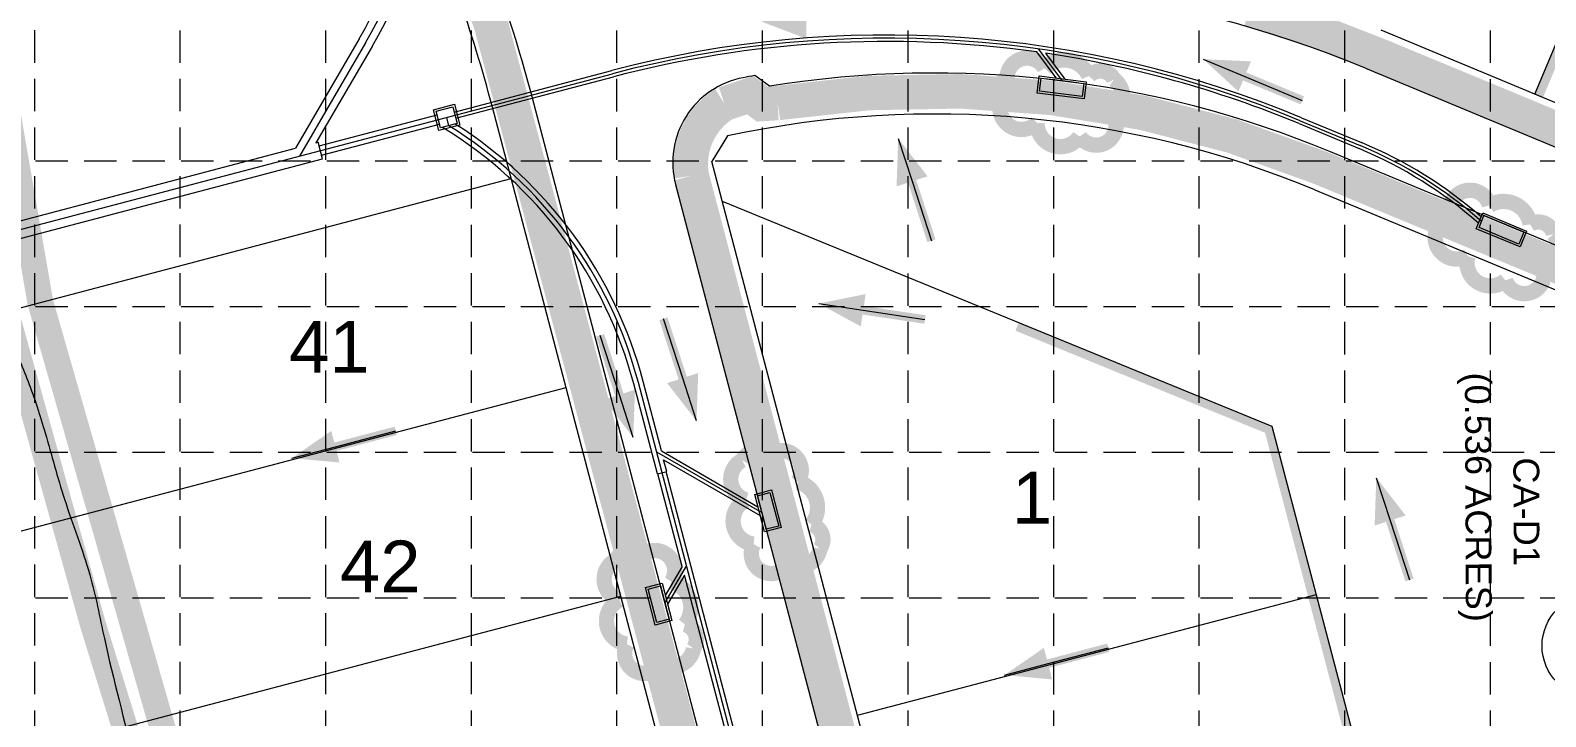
# Model space of a CAD drawing. Extents: x 2510300 to 2511653, y 7110042 to 7112204.
# Drawn here: x 2510807 to 2511158.2, y 7110758.2 to 7110917.1 of the extents above; entities that cross this region are included whole.
import ezdxf
from ezdxf.enums import TextEntityAlignment as Align

# ---------------------------------------------------------------- set-up
doc = ezdxf.new("R2010")
doc.units = 0
doc.header["$LTSCALE"] = 100
doc.header["$MEASUREMENT"] = 0
for name, pattern in [('DASHED', [0.75, 0.5, -0.25]), ('HIDDEN', [0.375, 0.25, -0.125]), ('HIDDEN2', [0.1875, 0.125, -0.0625])]:
    doc.linetypes.add(name, pattern=pattern)
for name, color, linetype in [('C-WALL-N', 7, 'HIDDEN2'), ('EROSION BLANKETS', 84, 'Continuous'), ('GRID', 254, 'DASHED'), ('LEGEND', 7, 'Continuous'), ('LIMITS OF DISTURBANCE', 1, 'Continuous'), ('new', 7, 'Continuous'), ('SILT FENCE', 200, 'Continuous'), ('STORM', 5, 'Continuous')]:
    doc.layers.add(name, color=color, linetype=linetype)
doc.styles.get("Standard").update_dxf_attribs({"font": 'ARIAL.TTF'})

msp = doc.modelspace()

# ---------------------------------------------------------------- linework, layer by layer
at = {"layer": 'C-WALL-N', "color": 33, "linetype": 'Continuous', "const_width": 2, "flags": 128}
for points in [[(2511156.628309881, 7110901.961735894), (2511197.605879577, 7110999.721588713)], [(2511044.158240215, 7110676.755624535), (2511115.548935088, 7110742.655474487), (2511093.978279125, 7110824.678821515), (2511035.673952275, 7110848.520822695)]]:
    msp.add_lwpolyline(points, dxfattribs=at)
at = {"layer": 'EROSION BLANKETS', "const_width": 8}
for points in [[(2511435.844451312, 7110651.21246769), (2511390.282526642, 7110670.075571625), (2511348.60567147, 7110687.447318747), (2511346.889378516, 7110691.316638975, 0.4036226272517571), (2511323.871695328, 7110686.732319636), (2511305.257372547, 7110642.409442331), (2511303.84919692, 7110637.658830107), (2511303.84919692, 7110633.260116587), (2511303.497162725, 7110624.814583183, -0.5079849363747417), (2511241.70705215, 7110588.315714372, 0.07992448934889354), (2511231.353228068, 7110591.322006806), (2511055.293252924, 7110588.840846862), (2511046.908005846, 7110585.106788108), (2511038.794408197, 7110582.622335034), (2511032.663576527, 7110581.963379914, -0.484110437763973), (2510986.550292187, 7110634.271953283, 0.08730658834360225), (2510986.589324007, 7110645.120528544), (2510913.845470561, 7110918.138946957), (2510908.221800049, 7110934.907174985)], [(2511307.292465834, 7110801.988477036), (2511301.217399457, 7110804.479779819), (2511132.848965517, 7110874.169204544), (2511105.445713983, 7110885.517281618, 0.1368795116628118), (2510980.159144788, 7110900.31471884), (2510976.56458508, 7110900.086069291), (2510973.819644868, 7110902.143925363), (2510967.839598977, 7110900.151399905, 0.3029759125620643), (2510960.259267869, 7110883.48532474), (2511023.205299155, 7110644.596465056, 0.3676955351079009), (2511047.7970165, 7110624.950219569), (2511243.138303071, 7110626.4918346, 0.3179130292695234), (2511268.090348508, 7110644.437842629), (2511319.66874812, 7110769.5198966), (2511324.29495604, 7110772.17040444), (2511328.524669034, 7110783.631825949), (2511327.904083483, 7110790.455478101), (2511324.124125056, 7110796.546013867), (2511319.667174804, 7110800.042430296), (2511313.235616506, 7110802.805730337), (2511309.568499762, 7110801.05751959), (2511305.328249438, 7110802.719946859)]]:
    msp.add_lwpolyline(points, format="xyb", dxfattribs=at)
msp.add_lwpolyline([(2511089.515146923, 7110921.937074802), (2511105.574405363, 7110916.783054272), (2511119.753814021, 7110911.253226922), (2511147.88880293, 7110899.611271013), (2511454.170536869, 7110772.249049428)], dxfattribs=at)
at = {"layer": 'GRID', "color": 252, "linetype": 'HIDDEN', "lineweight": 0, "ltscale": 0.3}
for p, q in [((2510807.999177133, 7110212.152075999), (2510807.999177133, 7112168.944490424)), ((2510841.73587121, 7110212.146771885), (2510841.73587121, 7112168.944490424)), ((2510875.472565288, 7110212.141467771), (2510875.472565288, 7112168.944490424)), ((2510909.209259365, 7110212.136163658), (2510909.209259365, 7112168.944490424)), ((2510942.945953442, 7110212.130859544), (2510942.945953442, 7112168.944490424)), ((2510976.682647519, 7110212.12555543), (2510976.682647519, 7112168.944490424)), ((2511010.419341596, 7110212.120251317), (2511010.419341596, 7112168.944490424)), ((2511044.156035674, 7110212.114947203), (2511044.156035674, 7112168.944490424)), ((2511077.892729751, 7110212.109643089), (2511077.892729751, 7112168.944490424)), ((2511111.629423828, 7110212.104338975), (2511111.629423828, 7112168.944490424)), ((2511145.366117905, 7110212.099034861), (2511145.366117905, 7112168.944490424)), ((2510335.685460052, 7110886.950115491), (2511617.679834986, 7110886.950115491)), ((2510335.685460052, 7110853.213421413), (2511617.679834986, 7110853.213421413)), ((2510335.685460052, 7110819.476727336), (2511617.679834986, 7110819.476727336)), ((2510335.685460052, 7110785.740033259), (2511617.679834986, 7110785.740033259))]:
    msp.add_line(p, q, dxfattribs=at)
at = {"layer": 'LEGEND', "color": 170, "ltscale": 100, "const_width": 3.54330866783625}
for points in [[(2511042.059561504, 7110908.326326055, 0.5205670505517462), (2511042.059561504, 7110908.326326055, 0.7651954600696135), (2511033.34824075, 7110906.17374334, 0.4178788784126488), (2511031.686357954, 7110899.106693895, 0.6649002420699669), (2511040.305835525, 7110895.707765444, 0.744833174426672), (2511050.185152393, 7110892.566152674, 0.9756416855879776), (2511057.937045285, 7110897.617288098, 0.5205670505517462), (2511058.154582549, 7110905.781514612, 0.5205670505517462), (2511052.307328207, 7110906.56682886, 0.5402640007904789), (2511042.059561504, 7110908.326326055)], [(2511145.141066431, 7110876.587018227, 0.5205670505517462), (2511145.141066431, 7110876.587018227, 0.7651954600696135), (2511136.169935144, 7110876.785827346, 0.4178788784126488), (2511132.718929474, 7110870.398683841, 0.6649002420699669), (2511140.150597622, 7110864.865292768, 0.744833174426672), (2511148.865568816, 7110859.251033275, 0.9756416855879776), (2511157.668111682, 7110862.100779154, 0.5205670505517462), (2511160.011698269, 7110869.924430409, 0.5205670505517462), (2511154.572880069, 7110872.21055341, 0.5402640007904789), (2511145.141066431, 7110876.587018227)], [(2510984.886827124, 7110812.606609896, 0.5205670505517462), (2510984.886827124, 7110812.606609896, 0.7651954600696135), (2510978.97582579, 7110819.357964193, 0.4178788784126488), (2510971.934417554, 7110817.59058977, 0.6649002420699669), (2510972.871125522, 7110808.372635204, 0.744833174426672), (2510974.61471907, 7110798.153510285, 0.9756416855879776), (2510982.660498905, 7110793.585005132, 0.5205670505517462), (2510990.013705236, 7110797.139196133, 0.5205670505517462), (2510988.027457449, 7110802.694546844, 0.5402640007904789), (2510984.886827124, 7110812.606609896)], [(2510955.539109304, 7110789.46248434, 0.5205670505517462), (2510955.539109304, 7110789.46248434, 0.7651954600696135), (2510949.62810797, 7110796.213838637, 0.4178788784126488), (2510942.586699734, 7110794.446464214, 0.6649002420699669), (2510943.523407702, 7110785.228509649, 0.744833174426672), (2510945.26700125, 7110775.009384729, 0.9756416855879776), (2510953.312781085, 7110770.440879576, 0.5205670505517462), (2510960.665987417, 7110773.995070578, 0.5205670505517462), (2510958.679739629, 7110779.550421288, 0.5402640007904789), (2510955.539109304, 7110789.46248434)]]:
    msp.add_lwpolyline(points, format="xyb", close=True, dxfattribs=at)
at = {"layer": 'LIMITS OF DISTURBANCE', "linetype": 'HIDDEN2', "ltscale": 3, "const_width": 6}
msp.add_lwpolyline([(2510624.767337645, 7111589.553662675), (2510630.132838874, 7111403.613327434), (2510662.001417517, 7111254.194576124), (2510668.38566928, 7111097.119647331), (2510653.676073642, 7111084.37571564), (2510667.895352255, 7111054.966637445), (2510683.095264919, 7111057.417396071), (2510731.636933356, 7111024.087108124), (2510783.120522807, 7110966.739412986), (2510801.530992337, 7110851.095707513), (2510821.440078284, 7110779.738900874), (2510842.920419858, 7110710.406238122), (2510843.875746675, 7110671.729006626), (2510843.694021313, 7110604.864572183), (2510904.264407113, 7110466.800300008)], dxfattribs=at)
at = {"layer": 'new', "lineweight": 0}
for p, q in [((2511155.706053276, 7110902.348314159), (2511198.616514298, 7111004.719450002)), ((2511155.706053276, 7110902.348314159), (2511198.616514298, 7111004.719450002)), ((2510883.178544118, 7110915.152057285), (2510868.404327717, 7110889.834404903)), ((2511433.601277552, 7110787.029174205), (2511120.040234498, 7110917.148682023)), ((2511433.601277552, 7110787.029174205), (2511120.040234498, 7110917.148682023)), ((2510884.690012034, 7110914.270034192), (2510869.372254132, 7110888.02094867)), ((2510886.20147995, 7110913.388011099), (2510873.191309738, 7110891.093294553)), ((2511044.743042006, 7110906.111933968), (2511040.213796992, 7110912.139443887)), ((2511046.195983645, 7110905.426841515), (2511040.626598093, 7110912.838568318)), ((2511046.813363635, 7110905.853712782), (2511042.319534358, 7110911.834091512)), ((2511078.804599234, 7110910.46899585), (2511088.42216139, 7110906.468700943)), ((2510742.126666555, 7110854.557661795), (2510941.913912273, 7110907.098092034)), ((2510905.221826121, 7110898.224238627), (2510941.723161687, 7110907.823429345)), ((2510905.603327293, 7110896.773564004), (2510942.10466286, 7110906.372754724)), ((2511088.42216139, 7110906.468700943), (2511101.778179396, 7110900.935570032)), ((2510873.921710319, 7110890.380625215), (2510901.257985173, 7110897.56957082)), ((2510900.424717558, 7110898.77218883), (2510905.260299629, 7110900.043859405)), ((2510901.696388132, 7110893.936606761), (2510900.424717558, 7110898.77218883)), ((2510901.035442823, 7110898.415797682), (2510904.903908479, 7110899.43313414)), ((2510902.052779282, 7110894.547332025), (2510901.035442823, 7110898.415797682)), ((2510904.903908479, 7110899.43313414), (2510905.921244937, 7110895.564668486)), ((2510905.260299629, 7110900.043859405), (2510906.531970201, 7110895.208277336)), ((2510982.232211212, 7110640.16349047), (2510914.078850531, 7110899.319575661)), ((2510982.232211212, 7110640.16349047), (2510914.078850531, 7110899.319575661)), ((2510874.493962081, 7110888.204613283), (2510901.830236931, 7110895.393558887)), ((2510906.531970201, 7110895.208277336), (2510901.696388132, 7110893.936606761)), ((2510905.921244937, 7110895.564668486), (2510902.052779282, 7110894.547332025)), ((2510903.987012112, 7110895.056000256), (2510903.47834388, 7110896.990233083)), ((2511101.030585231, 7110895.534063906), (2511114.920488049, 7110889.770123015)), ((2511101.318047049, 7110896.226787303), (2511115.207949867, 7110890.462846411)), ((2511101.605508867, 7110896.919510699), (2511115.495411684, 7110891.155569808)), ((2510873.191309738, 7110891.093294553), (2510873.699167968, 7110891.226852075)), ((2510874.716504432, 7110887.358386421), (2510873.699167968, 7110891.226852075)), ((2510968.54965186, 7110892.702882087), (2510964.943071388, 7110886.77063841)), ((2510968.54965186, 7110892.702882087), (2510964.943071388, 7110886.77063841)), ((2511008.129602011, 7110892.090378303), (2511011.341555603, 7110882.181633918)), ((2510741.617998324, 7110856.49189462), (2510868.404327717, 7110889.834404903)), ((2510742.6350289, 7110852.623348526), (2510874.716504432, 7110887.358386421)), ((2511028.641461413, 7110644.554770743), (2510964.943071388, 7110886.77063841)), ((2511028.641461413, 7110644.554770743), (2510964.943071388, 7110886.77063841)), ((2510666.705142803, 7110816.628136426), (2510918.41694488, 7110882.823785353)), ((2510666.705142803, 7110816.628136426), (2510918.41694488, 7110882.823785353)), ((2511011.341555603, 7110882.181633918), (2511015.818844276, 7110868.435629378)), ((2511104.708937564, 7110880.203434238), (2511317.882036295, 7110791.742258011)), ((2511104.708937564, 7110880.203434238), (2511317.882036295, 7110791.742258011)), ((2511094.818519749, 7110825.41560628), (2510967.372903952, 7110877.531095579)), ((2511094.818519749, 7110825.41560628), (2510967.372903952, 7110877.531095579)), ((2510989.715650306, 7110853.87525091), (2511000.015337469, 7110852.320803897)), ((2511000.015337469, 7110852.320803897), (2511014.313277245, 7110850.183592438)), ((2510958.172683549, 7110836.60971636), (2510953.695394876, 7110850.355720899)), ((2510943.513470283, 7110832.754608547, 690), (2510939.03618161, 7110846.500613087, 690)), ((2510684.055484484, 7110769.490878132), (2510931.133650664, 7110834.467964669)), ((2510684.055484484, 7110769.490878132), (2510931.133650664, 7110834.467964669)), ((2510952.308656056, 7110814.40107248), (2510946.8196505, 7110835.273252188)), ((2510990.083184714, 7110675.185117972), (2510947.907656465, 7110835.559378068)), ((2510953.227869811, 7110819.752353356), (2510948.995662431, 7110835.845503948)), ((2510961.384637141, 7110826.700971974), (2510958.172683549, 7110836.60971636)), ((2510946.725423875, 7110822.845864162, 690), (2510943.513470283, 7110832.754608547, 690)), ((2510877.684481623, 7110820.717766813), (2510891.663701587, 7110824.402894199)), ((2511116.092972689, 7110744.518583985), (2511094.818519749, 7110825.415606279)), ((2511116.092972689, 7110744.518583985), (2511094.818519749, 7110825.415606279)), ((2510867.608508798, 7110818.076813803), (2510877.684481623, 7110820.717766813)), ((2510952.124991443, 7110819.52278043), (2510976.503953122, 7110805.457447598)), ((2510953.227869811, 7110819.752353356), (2510975.626040854, 7110806.829828816)), ((2510953.764746263, 7110817.710857559), (2510976.162917306, 7110804.78833302)), ((2510954.484667987, 7110814.973324241), (2510953.764746263, 7110817.710857559)), ((2510952.308656056, 7110814.40107248), (2510954.484667987, 7110814.973324241)), ((2510958.062230559, 7110793.014337467), (2510952.429545609, 7110814.432864244)), ((2510991.050301128, 7110675.439452088), (2510954.363778435, 7110814.941532477)), ((2511118.926894135, 7110813.533246232), (2511122.138847727, 7110803.624501847)), ((2510974.875891394, 7110809.682304402), (2510978.744357049, 7110810.699640865)), ((2510975.486616659, 7110809.325913252), (2510978.3879659, 7110810.0889156)), ((2510978.3879659, 7110810.0889156), (2510980.422638826, 7110802.35198429)), ((2510978.744357049, 7110810.699640865), (2510981.033364091, 7110801.995593141)), ((2510977.164898436, 7110800.978256678), (2510974.875891394, 7110809.682304402)), ((2510977.521289585, 7110801.588981943), (2510975.486616659, 7110809.325913252)), ((2511122.138847727, 7110803.624501847), (2511126.6161364, 7110789.878497307)), ((2510981.033364091, 7110801.995593141), (2510977.164898436, 7110800.978256678)), ((2510980.422638826, 7110802.35198429), (2510977.521289585, 7110801.588981943)), ((2510959.04477492, 7110793.210006129), (2510954.055298837, 7110784.659852426)), ((2510958.062230559, 7110793.014337467), (2510954.141927919, 7110786.296359553)), ((2510949.525887868, 7110788.121706883), (2510953.394353523, 7110789.139043346)), ((2510953.394353523, 7110789.139043346), (2510955.683360565, 7110780.434995622)), ((2510958.601754692, 7110790.962773743), (2510954.681452053, 7110784.24479583)), ((2510989.1160683, 7110674.930783857), (2510958.601754692, 7110790.962773743)), ((2510688.558099818, 7110718.974900302), (2510943.850356449, 7110786.112143985)), ((2510688.558099818, 7110718.974900302), (2510943.850356449, 7110786.112143985)), ((2510951.81489491, 7110779.41765916), (2510949.525887868, 7110788.121706883)), ((2510950.136613133, 7110787.765315734), (2510953.037962374, 7110788.528318081)), ((2510952.171286059, 7110780.028384425), (2510950.136613133, 7110787.765315734)), ((2510953.037962374, 7110788.528318081), (2510955.0726353, 7110780.791386772)), ((2510998.662598953, 7110758.550684599), (2511105.045404457, 7110786.527437328)), ((2510998.662598953, 7110758.550684599), (2511105.045404457, 7110786.527437328)), ((2510955.683360565, 7110780.434995622), (2510951.81489491, 7110779.41765916)), ((2510955.0726353, 7110780.791386772), (2510952.171286059, 7110780.028384425)), ((2511042.843810658, 7110770.475510144), (2511056.823030621, 7110774.160637531)), ((2511032.767837833, 7110767.834557133), (2511042.843810658, 7110770.475510144))]:
    msp.add_line(p, q, dxfattribs=at)
at = {"layer": 'new', "color": 7, "lineweight": 0}
for p, q in [((2511116.399051478, 7110908.374185678), (2511445.765012207, 7110771.696056644)), ((2511116.399051478, 7110908.374185678), (2511445.765012207, 7110771.696056644)), ((2510978.293093085, 7110904.192358266), (2510974.862922409, 7110906.657575299)), ((2510978.293093085, 7110904.192358266), (2510974.862922409, 7110906.657575299)), ((2510990.415920805, 7110646.397023558), (2510923.266456461, 7110901.73574976)), ((2510990.415920805, 7110646.397023558), (2510923.266456461, 7110901.73574976)), ((2510978.29309308, 7110904.192358299), (2510978.293093085, 7110904.192358266)), ((2510978.29309308, 7110904.192358299), (2510978.293093085, 7110904.192358266)), ((2511309.165033932, 7110805.645073185), (2511108.350120586, 7110888.977930588)), ((2511309.165033932, 7110805.645073185), (2511108.350120586, 7110888.977930588)), ((2510956.524583027, 7110881.429861676), (2511019.453855484, 7110642.138596641)), ((2510956.524583027, 7110881.429861676), (2511019.453855484, 7110642.138596641))]:
    msp.add_line(p, q, dxfattribs=at)
at = {"layer": 'new', "linetype": 'Continuous', "lineweight": 0}
for p, q in [((2511040.305089225, 7110902.634465656), (2511040.800154001, 7110906.603711286)), ((2511040.800154001, 7110906.603711286), (2511051.715579483, 7110905.242283151)), ((2511040.863128026, 7110903.068738263), (2511041.234426608, 7110906.045672486)), ((2511041.234426608, 7110906.045672486), (2511051.157540682, 7110904.808010544)), ((2511051.157540682, 7110904.808010544), (2511050.786242099, 7110901.831076322)), ((2511051.715579483, 7110905.242283151), (2511051.220514706, 7110901.273037521)), ((2511051.220514706, 7110901.273037521), (2511040.305089225, 7110902.634465656)), ((2511050.786242099, 7110901.831076322), (2511040.863128026, 7110903.068738263)), ((2511142.080703025, 7110871.191243137), (2511143.613832718, 7110874.885767916)), ((2511142.734159834, 7110871.461417523), (2511143.884007104, 7110874.232311107)), ((2511143.613832718, 7110874.885767916), (2511153.773775861, 7110870.669661259)), ((2511143.884007104, 7110874.232311107), (2511153.120319052, 7110870.399486874)), ((2511152.240646167, 7110866.97513648), (2511142.080703025, 7110871.191243137)), ((2511151.970471782, 7110867.628593289), (2511142.734159834, 7110871.461417523)), ((2511153.120319052, 7110870.399486874), (2511151.970471782, 7110867.628593289)), ((2511153.773775861, 7110870.669661259), (2511152.240646167, 7110866.97513648))]:
    msp.add_line(p, q, dxfattribs=at)
at = {"layer": 'new'}
for points in [[(2510976.438558154, 7110919.148888907, 0, 7.565167699475388, 0), (2510986.854139372, 7110919.024273227, 7.565167699475388, 7.565167699475388, 0)], [(2511078.804599234, 7110910.46899585, 0, 7.565167699475388, 0), (2511088.42216139, 7110906.468700943, 7.565167699475388, 7.565167699475388, 0)], [(2511008.129602011, 7110892.090378303, 0, 7.565167699475388, 0), (2511011.341555603, 7110882.181633918, 7.565167699475388, 7.565167699475388, 0)], [(2510989.715650306, 7110853.87525091, 0, 7.565167699475387, 0), (2511000.015337469, 7110852.320803897, 7.565167699475387, 7.565167699475387, 0)], [(2510961.384637141, 7110826.700971974, 0, 7.565167699475388, 0), (2510958.172683549, 7110836.60971636, 7.565167699475388, 7.565167699475388, 0)], [(2510867.608508798, 7110818.076813803, 0, 7.565167699475388, 0), (2510877.684481623, 7110820.717766813, 7.565167699475388, 7.565167699475388, 0)], [(2511118.926894135, 7110813.533246232, 0, 7.565167699475388, 0), (2511122.138847727, 7110803.624501847, 7.565167699475388, 7.565167699475388, 0)], [(2511032.767837833, 7110767.834557133, 0, 7.565167699475388, 0), (2511042.843810658, 7110770.475510144, 7.565167699475388, 7.565167699475388, 0)]]:
    msp.add_lwpolyline(points, format="xyseb", dxfattribs=at)
at = {"layer": 'new', "const_width": 2}
for points in [[(2511088.42216139, 7110906.468700943), (2511101.778179396, 7110900.935570032)], [(2511011.341555603, 7110882.181633918), (2511015.818844276, 7110868.435629378)], [(2511000.015337469, 7110852.320803897), (2511014.313277245, 7110850.183592438)], [(2510958.172683549, 7110836.60971636), (2510953.695394876, 7110850.355720899)], [(2510877.684481623, 7110820.717766813), (2510891.663701587, 7110824.402894199)], [(2511122.138847727, 7110803.624501847), (2511126.6161364, 7110789.878497307)], [(2511042.843810658, 7110770.475510144), (2511056.823030621, 7110774.160637531)]]:
    msp.add_lwpolyline(points, dxfattribs=at)
at = {"layer": 'new', "const_width": 2, "elevation": 690}
msp.add_lwpolyline([(2510943.513470283, 7110832.754608547), (2510939.03618161, 7110846.500613087)], dxfattribs=at)
at = {"layer": 'new', "elevation": 690}
msp.add_lwpolyline([(2510946.725423875, 7110822.845864162, 0, 7.565167699475388, 0), (2510943.513470283, 7110832.754608547, 7.565167699475388, 7.565167699475388, 0)], format="xyseb", dxfattribs=at)
at = {"layer": 'new', "lineweight": 0}
msp.add_circle((2511169.342022427, 7110774.60104786), 12, dxfattribs=at)
msp.add_circle((2511169.342022427, 7110774.60104786), 12, dxfattribs=at)
for centre, radius, start, end in [((2510798.320416815, 7110964.671353834), 98.25, 329.7341319703162, 24.01229652628249), ((2510798.320416815, 7110964.671353834), 100, 329.7341319703162, 24.01229652628249), ((2510798.320416815, 7110964.671353834), 101.75, 329.7341319703162, 24.01229652628249), ((2510592.270863884, 7110814.689898655), 332.75, 14.73413197220867, 24.01229652632095), ((2510592.270863884, 7110814.689898655), 332.75, 14.73413197220867, 24.01229652632095), ((2511005.497441197, 7110665.318988617), 250.75, 67.46284767712606, 104.7341319707042), ((2511005.497441197, 7110665.318988617), 250, 67.46284767712606, 104.7341319707042), ((2511005.497441197, 7110665.318988617), 249.25, 81.99362552167212, 104.7341319707042), ((2511005.497441197, 7110665.318988617), 249.25, 67.46284767712606, 81.50450962834704), ((2511016.553980181, 7110667.768259446), 230, 67.46284767729883, 102.047027597326), ((2511016.553980181, 7110667.768259446), 230, 67.46284767729883, 102.047027597326), ((2510851.196015099, 7110810.125966497), 98.875, 14.73413197187679, 58.75534776530304), ((2510851.196015099, 7110810.125966497), 100, 14.73413197187679, 58.13565160295261), ((2510851.196015099, 7110810.125966497), 101.125, 14.73413197187679, 57.5358124681857), ((2511076.879707532, 7110798.099726934), 100.7500000002631, 48.81974212927872, 67.46284768107758), ((2511076.879707532, 7110798.099726934), 99.25000000026306, 48.52734567410821, 67.46284768107758), ((2511076.879707532, 7110798.099726934), 100.0000000002631, 48.37182728540368, 67.46284768107758)]:
    msp.add_arc(centre, radius, start, end, dxfattribs=at)
at = {"layer": 'new', "color": 7, "lineweight": 0}
for centre, radius, start, end in [((2510592.270863884, 7110814.689898655), 342.2500000003332, 14.73413197219016, 24.0122965263008), ((2510592.270863884, 7110814.689898655), 342.2500000003332, 14.73413197219016, 24.0122965263008), ((2511016.553980181, 7110667.768259446), 260.5000000001459, 67.4628476772906, 99.18061336237392), ((2511016.553980181, 7110667.768259446), 260.5000000001459, 67.4628476772906, 99.18061336237392), ((2510975.8669113, 7110886.516543992), 20, 100.5365795805655, 194.7341319735923), ((2510975.8669113, 7110886.516543992), 20, 100.5365795805655, 194.7341319735923), ((2511016.553980376, 7110667.76825849), 242.5000009758266, 99.89958055131095, 100.5365795810392), ((2511016.553980376, 7110667.76825849), 242.5000009758266, 99.89958055131095, 100.5365795810392), ((2511016.55398018, 7110667.768259454), 239.4999999930557, 67.46284767654448, 99.19257032066021), ((2511016.55398018, 7110667.768259454), 239.4999999930557, 67.46284767654448, 99.19257032066021)]:
    msp.add_arc(centre, radius, start, end, dxfattribs=at)
at = {"layer": 'new', "color": 5, "lineweight": 0, "ltscale": 0.25}
msp.add_spline([(2510620.436491081, 7111507.642633257), (2510618.273222822, 7111486.999485744), (2510617.89767707, 7111473.764345642), (2510617.431494831, 7111451.391899307), (2510617.115856114, 7111429.965723398), (2510619.952721446, 7111408.090050384), (2510622.887092683, 7111394.406539607), (2510627.695914688, 7111382.784616278), (2510632.222102166, 7111366.74982773), (2510637.041295271, 7111353.710226594), (2510645.538936488, 7111332.538005928), (2510651.173959682, 7111319.480169516), (2510655.895837056, 7111293.568505926), (2510659.035160879, 7111277.469559879), (2510661.257638371, 7111249.020585039), (2510661.892034329, 7111231.139975229), (2510659.014127618, 7111153.500761784), (2510652.695030533, 7111122.685477023), (2510652.107038496, 7111120.257103018), (2510651.786235944, 7111116.791791843), (2510659.531212749, 7111084.006324609), (2510663.487706981, 7111072.8215455), (2510667.417870541, 7111065.236037947), (2510673.572744437, 7111058.315223674), (2510681.005174696, 7111050.779716612), (2510690.929509414, 7111038.760859545), (2510715.20026973, 7111025.696671227), (2510721.176662116, 7111022.14092768), (2510728.961035245, 7111017.352444081), (2510736.880728582, 7111012.980255814), (2510742.317806257, 7111007.482399659), (2510751.860243061, 7110991.472922304), (2510754.239945425, 7110987.752431838), (2510762.58792364, 7110981.583644624), (2510770.855101869, 7110971.497039722), (2510776.883143109, 7110960.881155652), (2510779.448801491, 7110950.655297983), (2510782.209560417, 7110932.678148434), (2510786.2653011, 7110907.92687456), (2510793.488737759, 7110868.08921307), (2510797.759161885, 7110857.707432488), (2510802.035270638, 7110846.548591862), (2510806.463304128, 7110835.857113574), (2510810.434411499, 7110823.918965195), (2510814.896567324, 7110808.565177011), (2510820.772703493, 7110791.045903608), (2510824.142903611, 7110776.305828573), (2510831.055075628, 7110747.697633768), (2510835.731686161, 7110724.263673092), (2510838.815075736, 7110706.257693135), (2510841.579820937, 7110689.337334454), (2510844.515843753, 7110672.061233017), (2510844.741667713, 7110662.426940432), (2510845.151264821, 7110648.908534364), (2510843.836180449, 7110637.553390832), (2510842.194493701, 7110628.371687294), (2510839.641213877, 7110616.385784262), (2510839.736714275, 7110603.331356459), (2510837.970978646, 7110590.210934538), (2510838.226362332, 7110576.53597496), (2510838.324136653, 7110563.170713087), (2510838.418500273, 7110550.271677188), (2510844.156095036, 7110528.927459112), (2510849.965863322, 7110515.797838073), (2510867.682930756, 7110504.992078342), (2510882.915901268, 7110494.168171196), (2510894.156142611, 7110485.800352653), (2510904.417298477, 7110475.437138471), (2510909.222528706, 7110463.791362341), (2510912.056832171, 7110449.894364723)], degree=3, dxfattribs=at)
at = {"layer": 'new', "color": 32, "lineweight": 0, "ltscale": 0.25}
msp.add_spline([(2510620.436491081, 7111507.642633257), (2510618.273222822, 7111486.999485744), (2510617.89767707, 7111473.764345642), (2510617.431494831, 7111451.391899307), (2510617.115856114, 7111429.965723398), (2510619.952721446, 7111408.090050384), (2510622.887092683, 7111394.406539607), (2510627.695914688, 7111382.784616278), (2510632.222102166, 7111366.74982773), (2510637.041295271, 7111353.710226594), (2510645.538936488, 7111332.538005928), (2510651.173959682, 7111319.480169516), (2510655.895837056, 7111293.568505926), (2510659.035160879, 7111277.469559879), (2510661.257638371, 7111249.020585039), (2510661.892034329, 7111231.139975229), (2510659.014127618, 7111153.500761784), (2510652.695030533, 7111122.685477023), (2510652.107038496, 7111120.257103018), (2510651.786235944, 7111116.791791843), (2510659.531212749, 7111084.006324609), (2510663.487706981, 7111072.8215455), (2510667.417870541, 7111065.236037947), (2510673.572744437, 7111058.315223674), (2510681.005174696, 7111050.779716612), (2510690.929509414, 7111038.760859545), (2510715.20026973, 7111025.696671227), (2510721.176662116, 7111022.14092768), (2510728.961035245, 7111017.352444081), (2510736.880728582, 7111012.980255814), (2510742.317806257, 7111007.482399659), (2510751.860243061, 7110991.472922304), (2510754.239945425, 7110987.752431838), (2510762.58792364, 7110981.583644624), (2510770.855101869, 7110971.497039722), (2510776.883143109, 7110960.881155652), (2510779.448801491, 7110950.655297983), (2510782.209560417, 7110932.678148434), (2510786.2653011, 7110907.92687456), (2510793.488737759, 7110868.08921307), (2510797.759161885, 7110857.707432488), (2510802.035270638, 7110846.548591862), (2510806.463304128, 7110835.857113574), (2510810.434411499, 7110823.918965195), (2510814.896567324, 7110808.565177011), (2510820.772703493, 7110791.045903608), (2510824.142903611, 7110776.305828573), (2510831.055075628, 7110747.697633768), (2510835.731686161, 7110724.263673092), (2510838.815075736, 7110706.257693135), (2510841.579820937, 7110689.337334454), (2510844.515843753, 7110672.061233017), (2510844.741667713, 7110662.426940432), (2510845.151264821, 7110648.908534364), (2510843.836180449, 7110637.553390832), (2510842.194493701, 7110628.371687294), (2510839.641213877, 7110616.385784262), (2510839.736714275, 7110603.331356459), (2510837.970978646, 7110590.210934538), (2510838.226362332, 7110576.53597496), (2510838.324136653, 7110563.170713087), (2510838.418500273, 7110550.271677188), (2510844.156095036, 7110528.927459112), (2510849.965863322, 7110515.797838073), (2510867.682930756, 7110504.992078342), (2510882.915901268, 7110494.168171196), (2510894.156142611, 7110485.800352653), (2510904.417298477, 7110475.437138471), (2510909.222528706, 7110463.791362341), (2510912.056832171, 7110449.894364723)], degree=3, dxfattribs=at)
at = {"layer": 'SILT FENCE', "const_width": 6}
msp.add_lwpolyline([(2511001.566836493, 7111597.103095632), (2510631.354724774, 7111594.534112516), (2510638.210936768, 7111403.840296603), (2510671.451618027, 7111255.309466017), (2510672.366410817, 7111135.994873638), (2510686.375034863, 7111069.45798817), (2510744.406988233, 7111024.120027085), (2510789.759701062, 7110967.081945377), (2510809.300330493, 7110854.171080754), (2510850.751729059, 7110709.869615013), (2510852.214718056, 7110607.006066772), (2510909.361068004, 7110473.876509311), (2510923.518142596, 7110474.323429393)], dxfattribs=at)
at = {"layer": 'STORM', "lineweight": 0}
for p, q in [((2510883.178544118, 7110915.152057285), (2510868.404327717, 7110889.834404903)), ((2510884.690012034, 7110914.270034192), (2510869.372254132, 7110888.02094867)), ((2510886.20147995, 7110913.388011099), (2510873.191309738, 7110891.093294553)), ((2511044.743042006, 7110906.111933968), (2511040.213796992, 7110912.139443887)), ((2511046.195983645, 7110905.426841515), (2511040.626598093, 7110912.838568318)), ((2511046.813363635, 7110905.853712782), (2511042.319534358, 7110911.834091512)), ((2510742.126666555, 7110854.557661795), (2510941.913912273, 7110907.098092034)), ((2510905.221826121, 7110898.224238627), (2510941.723161687, 7110907.823429345)), ((2510905.603327293, 7110896.773564004), (2510942.10466286, 7110906.372754724)), ((2510873.921710319, 7110890.380625215), (2510901.257985173, 7110897.56957082)), ((2510900.424717558, 7110898.77218883), (2510905.260299629, 7110900.043859405)), ((2510901.696388132, 7110893.936606761), (2510900.424717558, 7110898.77218883)), ((2510901.035442823, 7110898.415797682), (2510904.903908479, 7110899.43313414)), ((2510902.052779282, 7110894.547332025), (2510901.035442823, 7110898.415797682)), ((2510904.903908479, 7110899.43313414), (2510905.921244937, 7110895.564668486)), ((2510905.260299629, 7110900.043859405), (2510906.531970201, 7110895.208277336)), ((2510874.493962081, 7110888.204613283), (2510901.830236931, 7110895.393558887)), ((2510906.531970201, 7110895.208277336), (2510901.696388132, 7110893.936606761)), ((2510905.921244937, 7110895.564668486), (2510902.052779282, 7110894.547332025)), ((2510903.987012112, 7110895.056000256), (2510903.47834388, 7110896.990233083)), ((2511101.030585231, 7110895.534063906), (2511114.920488049, 7110889.770123015)), ((2511101.318047049, 7110896.226787303), (2511115.207949867, 7110890.462846411)), ((2511101.605508867, 7110896.919510699), (2511115.495411684, 7110891.155569808)), ((2510873.191309738, 7110891.093294553), (2510873.699167968, 7110891.226852075)), ((2510874.716504432, 7110887.358386421), (2510873.699167968, 7110891.226852075)), ((2510741.617998324, 7110856.49189462), (2510868.404327717, 7110889.834404903)), ((2510742.6350289, 7110852.623348526), (2510874.716504432, 7110887.358386421)), ((2510952.308656056, 7110814.40107248), (2510946.8196505, 7110835.273252188)), ((2510990.083184714, 7110675.185117972), (2510947.907656465, 7110835.559378068)), ((2510953.227869811, 7110819.752353356), (2510948.995662431, 7110835.845503948)), ((2510952.124991443, 7110819.52278043), (2510976.503953122, 7110805.457447598)), ((2510953.227869811, 7110819.752353356), (2510975.626040854, 7110806.829828816)), ((2510953.764746263, 7110817.710857559), (2510976.162917306, 7110804.78833302)), ((2510954.484667987, 7110814.973324241), (2510953.764746263, 7110817.710857559)), ((2510952.308656056, 7110814.40107248), (2510954.484667987, 7110814.973324241)), ((2510958.062230559, 7110793.014337467), (2510952.429545609, 7110814.432864244)), ((2510991.050301128, 7110675.439452088), (2510954.363778435, 7110814.941532477)), ((2510974.875891394, 7110809.682304402), (2510978.744357049, 7110810.699640865)), ((2510975.486616659, 7110809.325913252), (2510978.3879659, 7110810.0889156)), ((2510978.3879659, 7110810.0889156), (2510980.422638826, 7110802.35198429)), ((2510978.744357049, 7110810.699640865), (2510981.033364091, 7110801.995593141)), ((2510977.164898436, 7110800.978256678), (2510974.875891394, 7110809.682304402)), ((2510977.521289585, 7110801.588981943), (2510975.486616659, 7110809.325913252)), ((2510981.033364091, 7110801.995593141), (2510977.164898436, 7110800.978256678)), ((2510980.422638826, 7110802.35198429), (2510977.521289585, 7110801.588981943)), ((2510959.04477492, 7110793.210006129), (2510954.055298837, 7110784.659852426)), ((2510958.062230559, 7110793.014337467), (2510954.141927919, 7110786.296359553)), ((2510949.525887868, 7110788.121706883), (2510953.394353523, 7110789.139043346)), ((2510953.394353523, 7110789.139043346), (2510955.683360565, 7110780.434995622)), ((2510958.601754692, 7110790.962773743), (2510954.681452053, 7110784.24479583)), ((2510989.1160683, 7110674.930783857), (2510958.601754692, 7110790.962773743)), ((2510951.81489491, 7110779.41765916), (2510949.525887868, 7110788.121706883)), ((2510950.136613133, 7110787.765315734), (2510953.037962374, 7110788.528318081)), ((2510952.171286059, 7110780.028384425), (2510950.136613133, 7110787.765315734)), ((2510953.037962374, 7110788.528318081), (2510955.0726353, 7110780.791386772)), ((2510955.683360565, 7110780.434995622), (2510951.81489491, 7110779.41765916)), ((2510955.0726353, 7110780.791386772), (2510952.171286059, 7110780.028384425))]:
    msp.add_line(p, q, dxfattribs=at)
at = {"layer": 'STORM', "linetype": 'Continuous', "lineweight": 0}
for p, q in [((2511040.305089225, 7110902.634465656), (2511040.800154001, 7110906.603711286)), ((2511040.800154001, 7110906.603711286), (2511051.715579483, 7110905.242283151)), ((2511040.863128026, 7110903.068738263), (2511041.234426608, 7110906.045672486)), ((2511041.234426608, 7110906.045672486), (2511051.157540682, 7110904.808010544)), ((2511051.157540682, 7110904.808010544), (2511050.786242099, 7110901.831076322)), ((2511051.715579483, 7110905.242283151), (2511051.220514706, 7110901.273037521)), ((2511051.220514706, 7110901.273037521), (2511040.305089225, 7110902.634465656)), ((2511050.786242099, 7110901.831076322), (2511040.863128026, 7110903.068738263)), ((2511142.080703025, 7110871.191243137), (2511143.613832718, 7110874.885767916)), ((2511142.734159834, 7110871.461417523), (2511143.884007104, 7110874.232311107)), ((2511143.613832718, 7110874.885767916), (2511153.773775861, 7110870.669661259)), ((2511143.884007104, 7110874.232311107), (2511153.120319052, 7110870.399486874)), ((2511152.240646167, 7110866.97513648), (2511142.080703025, 7110871.191243137)), ((2511151.970471782, 7110867.628593289), (2511142.734159834, 7110871.461417523)), ((2511153.120319052, 7110870.399486874), (2511151.970471782, 7110867.628593289)), ((2511153.773775861, 7110870.669661259), (2511152.240646167, 7110866.97513648))]:
    msp.add_line(p, q, dxfattribs=at)
at = {"layer": 'STORM', "lineweight": 0}
for centre, radius, start, end in [((2510798.320416815, 7110964.671353834), 98.25, 329.7341319604744, 24.01229651634963), ((2510798.320416815, 7110964.671353834), 100, 329.7341319604744, 24.01229651634963), ((2510798.320416815, 7110964.671353834), 101.75, 329.7341319604744, 24.01229651634963), ((2511005.497441197, 7110665.318988617), 250.75, 67.46284767818423, 104.7341319820117), ((2511005.497441197, 7110665.318988617), 250, 67.46284767818423, 104.7341319820117), ((2511005.497441197, 7110665.318988617), 249.25, 81.99362552570476, 104.7341319820117), ((2511005.497441197, 7110665.318988617), 249.25, 67.46284767818423, 81.5045096292437), ((2510851.196015099, 7110810.125966497), 98.875, 14.73413195620866, 58.75534776812621), ((2510851.196015099, 7110810.125966497), 100, 14.73413195620866, 58.13565162481547), ((2510851.196015099, 7110810.125966497), 101.125, 14.73413195620866, 57.53581246854769), ((2511076.879707532, 7110798.099726934), 100.7500000002631, 48.81974213594123, 67.46284767818423), ((2511076.879707532, 7110798.099726934), 99.25000000026306, 48.52734567801703, 67.46284767818423), ((2511076.879707532, 7110798.099726934), 100.0000000002631, 48.37182727224261, 67.46284767818423)]:
    msp.add_arc(centre, radius, start, end, dxfattribs=at)

# ---------------------------------------------------------------- texts
at = {"layer": 'new', "lineweight": 0}
for s, p in [('41', (2510876.285488931, 7110843.850634441)), ('41', (2510876.285488931, 7110843.850634441)), ('1', (2511039.137808332, 7110808.910399855)), ('1', (2511039.137808332, 7110808.910399855)), ('42', (2510888.089056392, 7110793.068204192)), ('42', (2510888.089056392, 7110793.068204192))]:
    msp.add_text(s, height=12, dxfattribs=at).set_placement(p, align=Align.MIDDLE)
for s, p in [('(0.536 ACRES)', (2511139.456973418, 7110837.901772068)), ('CA-D1', (2511150.682249405, 7110818.234298781))]:
    msp.add_text(s, height=6, rotation=270.2398188989052, dxfattribs=at).set_placement(p)

doc.saveas('drawing.dxf')
